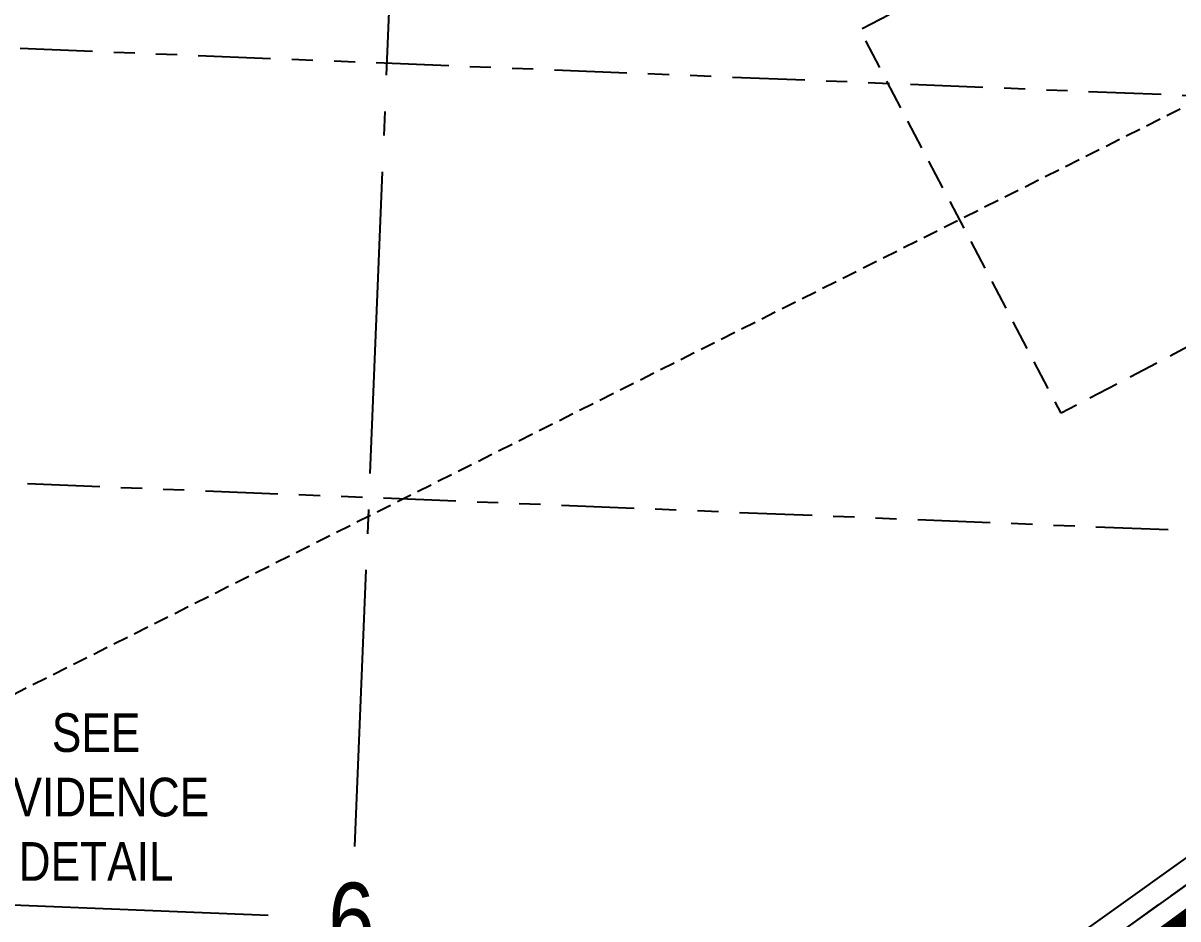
# Model space of a CAD drawing. Extents: x 316196 to 321784, y 6147332 to 6151625.
# Drawn here: x 318173.9 to 318651.7, y 6150646.4 to 6151017.4 of the extents above; entities that cross this region are included whole.
import ezdxf
from ezdxf.enums import TextEntityAlignment as Align

# ---------------------------------------------------------------- set-up
doc = ezdxf.new("R2010")
doc.units = 0
doc.header["$LTSCALE"] = 5
for name, pattern in [('foc-ACCESSROAD', [3.75, 2.5, -1.25]), ('foc-DRILLPATH', [14.75, 6, -1.75, 1.75, -1.75, 1.75, -1.75]), ('foc-QUARTERLINE', [33, 25, -3, 2, -3]), ('foc-TIELINE', [1.875, 1.25, -0.625])]:
    doc.linetypes.add(name, pattern=pattern)
for name, color, linetype in [('10', 1, 'Continuous'), ('9', 3, 'Continuous'), ('AS-ROADS', 254, 'Continuous'), ('C-WS', 13, 'foc-ACCESSROAD'), ('DETAIL-T', 7, 'Continuous'), ('F-AR', 190, 'foc-ACCESSROAD'), ('F-RW', 190, 'Continuous'), ('L-SECLBL', 7, 'Continuous'), ('L-SECQ', 8, 'foc-QUARTERLINE'), ('L-TIE', 7, 'foc-TIELINE'), ('P-PDRILLPATH', 12, 'foc-DRILLPATH')]:
    doc.layers.add(name, color=color, linetype=linetype)
doc.styles.add('80CG', font='ARIALN.TTF', dxfattribs={"height": 10})
doc.styles.add('80L', font='ARIALN.TTF', dxfattribs={"height": 10})
doc.styles.add('SIMPLEX', font='ARIALN.TTF')

# ---------------------------------------------------------------- blocks, each defined once
blk = doc.blocks.new('L-SECLBL')
at = {"layer": '9', "color": 7}
for p, q in [((-5.08, -27.83), (-12.29, -27.83)), ((20.7, -27.83), (13.5, -27.83))]:
    blk.add_line(p, q, dxfattribs=at)
at = {"layer": '10', "color": 2, "style": 'SIMPLEX'}
blk.add_attdef('SEC', text='', height=30, dxfattribs=at).set_placement((0, 0), align=Align.MIDDLE)
at = {"layer": '10', "color": 5, "style": '80L'}
blk.add_attdef('TWP', text='', height=9.5, dxfattribs=at).set_placement((-14.43, -27.37), align=Align.MIDDLE_RIGHT)
blk.add_attdef('RGE', text='', height=9.5, dxfattribs=at).set_placement((3.62, -27.37), align=Align.MIDDLE_CENTER)
blk.add_attdef('MER', text='', height=9.5, dxfattribs=at).set_placement((23.17, -27.37), align=Align.MIDDLE_LEFT)

msp = doc.modelspace()

# ---------------------------------------------------------------- linework, layer by layer
at = {"layer": 'AS-ROADS', "const_width": 5.999, "flags": 128}
msp.add_lwpolyline([(318768.419, 6150728.015), (318753.607, 6150717.537), (318734.775, 6150704.046), (318715.98, 6150690.652), (318697.736, 6150677.49), (318679.034, 6150664.266), (318659.825, 6150650.589), (318640.811, 6150636.685), (318621.885, 6150622.956), (318603.407, 6150609.713), (318584.306, 6150596.137), (318564.885, 6150582.439), (318545.569, 6150568.656), (318526.387, 6150554.973), (318506.862, 6150541.033), (318486.836, 6150526.625), (318467.311, 6150512.663), (318448.069, 6150499.066), (318429.604, 6150485.811), (318411.883, 6150473.116), (318393.807, 6150460.325)], dxfattribs=at)
at = {"layer": 'C-WS', "flags": 128}
msp.add_lwpolyline([(318842.348, 6151036.597), (318815.717, 6151022.655), (318789.131, 6151008.737), (318771.399, 6150999.454), (318753.778, 6150990.229), (318776.595, 6150946.612), (318740.479, 6150927.684), (318705.698, 6150909.452), (318603.392, 6150855.847), (318520.205, 6151014.593), (318782.006, 6151151.783), (318842.348, 6151036.597)], close=True, dxfattribs=at)
at = {"layer": 'F-AR', "flags": 128}
msp.add_lwpolyline([(319232.277, 6150977.579), (318860.866, 6150782.862), (317823.879, 6150041.257), (317337.394, 6149331.508), (317189.136, 6149247.384), (317061.356, 6149174.88), (317040.805, 6149162.716), (317009.716, 6149132.317), (316996.386, 6149086.872), (316996.057, 6149098.184), (316992.617, 6149143.59), (317028.581, 6149178.757), (317062.302, 6149198.429), (317190.116, 6149270.953), (317323.294, 6149346.521), (317809.29, 6150055.557), (318850.294, 6150800.034), (319233.232, 6151000.794)], dxfattribs=at)
at = {"layer": 'F-RW'}
msp.add_lwpolyline([(319233.232, 6151000.794), (318850.294, 6150800.034), (317809.29, 6150055.557), (317323.294, 6149346.521), (317190.116, 6149270.953), (317062.302, 6149198.429), (317028.581, 6149178.757), (317028.721, 6149189.434), (317057.738, 6149206.362), (317190.564, 6149281.729), (317316.037, 6149352.099), (317802.663, 6150062.053), (318845.491, 6150807.835), (319233.666, 6151011.341)], dxfattribs=at)
at = {"layer": 'L-SECQ'}
for p, q in [((318342.97, 6151450.372), (318310.982, 6150676.445)), ((318275.327, 6150647.843), (317502.24, 6150679.051))]:
    msp.add_line(p, q, dxfattribs=at)
at = {"layer": 'P-PDRILLPATH', "flags": 128}
for points in [[(317187.419, 6150165.19), (317571.902, 6151031.192), (319076.866, 6150970.414)], [(317190.839, 6150155.794), (317564.436, 6150851.366), (319069.466, 6150790.585)]]:
    msp.add_lwpolyline(points, dxfattribs=at)

# ---------------------------------------------------------------- block references
at = {"layer": 'L-SECLBL', "color": 4, "xscale": 0.99989367, "yscale": 0.99989367, "zscale": 0.99989367}
msp.add_blockref('L-SECLBL', (318309.741, 6150646.467), dxfattribs=at).add_auto_attribs({'SEC': '6', 'TWP': '75', 'RGE': '25', 'MER': '4'})

# ---------------------------------------------------------------- next in the draw order: texts
at = {"layer": 'DETAIL-T', "color": 3, "insert": (318204.084, 6150696.91), "char_height": 15.9983, "width": 63.62936, "attachment_point": 5, "style": '80CG', "bg_fill": 3, "box_fill_scale": 1.15, "bg_fill_color": 256, "bg_fill_true_color": 256, "bg_fill_transparency": 0}
msp.add_mtext('SEE EVIDENCE\\PDETAIL', dxfattribs=at)

# ---------------------------------------------------------------- next in the draw order: linework, layer by layer
at = {"layer": 'L-TIE'}
msp.add_line((317247.983, 6150276.521), (319392.692, 6151353.437), dxfattribs=at)

doc.saveas('drawing.dxf')
